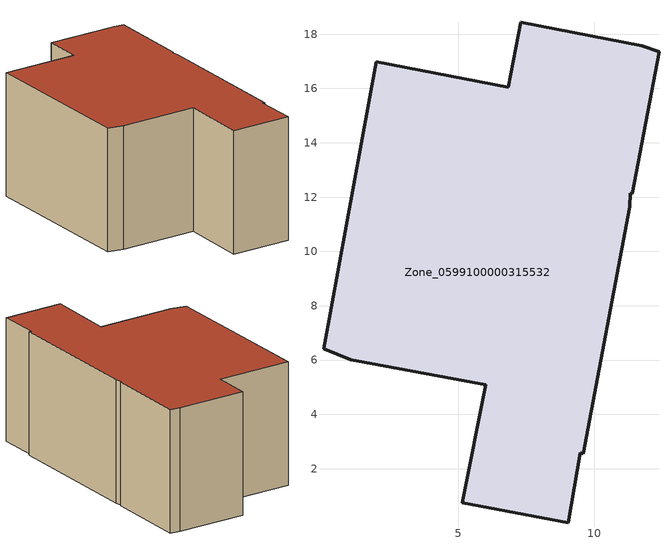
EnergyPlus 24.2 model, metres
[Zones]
Zone_0599100000315532
 floor ground (C_G): 11.41,12.12 11.34,12.13 11.32,11.65 9.6,2.55 9.49,2.59 9.04,0.01 5.14,0.75 6.02,5.08 1.04,6.01 0.04,6.42 1.98,16.99 6.84,16.04 7.3,18.43 11.76,17.57 12.39,17.35 z0
 wall outside (C_F): 6.84,16.04 1.98,16.99 0.04,6.42 1.04,6.01 6.02,5.08 5.14,0.75 9.04,0.01 9.49,2.59 9.6,2.55 11.32,11.65 11.34,12.13 11.41,12.12 12.39,17.35 11.76,17.57 7.3,18.43 6.84,16.04 z0:8.05
 roof outside (C_R): 11.34,12.13 11.41,12.12 12.39,17.35 11.76,17.57 7.3,18.43 6.84,16.04 1.98,16.99 0.04,6.42 1.04,6.01 6.02,5.08 5.14,0.75 9.04,0.01 9.49,2.59 9.6,2.55 11.32,11.65 z8.05
[BUILDING]
Pand.0599100000315532: North Axis=0; Terrain=City; Loads Convergence Tolerance Value=0.04; Temperature Convergence Tolerance Value=0.4; Solar Distribution=FullExterior; Maximum Number of Warmup Days=25; Minimum Number of Warmup Days=1
[Site:Location]
Rotterdam.The.Hague.AP_ZH_NLD Design_Conditions: Latitude=51.96; Longitude=4.45; Time Zone=1; Elevation=-4.5
[SITE:GROUNDTEMPERATURE:BUILDINGSURFACE]
18, 18, 18, 18, 18, 18, 18, 18, 18, 18, 18, 18
[MATERIAL] Thermal Absorptance=0.9; Solar Absorptance=0.7; Visible Absorptance=0.7
Name | Roughness | Thickness | Conductivity | Density | Specific Heat
G.D.1992-2005 | MediumSmooth | 0.15 | 0.06 | 540 | 1210
F.D.1992-2005 | Rough | 0.3 | 0.12 | 1920 | 840
R.D.1992-2005 | MediumRough | 0.2 | 0.08 | 1500 | 1000
[CONSTRUCTION]
C_G: G.D.1992-2005
C_F: F.D.1992-2005
C_R: R.D.1992-2005
[ZONE]
Zone_0599100000315532: Type=1; Multiplier=1; Ceiling Height=Autocalculate; Volume=Autocalculate; Floor Area=autocalculate; Part of Total Floor Area=Yes
[ZONEINFILTRATION:DESIGNFLOWRATE]
Infil_Zone_0599100000315532: Zone or ZoneList or Space or SpaceList=Zone_0599100000315532; Schedule=AlwaysOn; Design Flow Rate Calculation Method=Flow/Area; Flow Rate per Floor Area=0.0021; Constant Term Coefficient=1; Temperature Term Coefficient=0; Velocity Term Coefficient=0; Velocity Squared Term Coefficient=0
[HVACTEMPLATE:ZONE:IDEALLOADSAIRSYSTEM]
Zone_0599100000315532: Maximum Heating Supply Air Temperature=50; Minimum Cooling Supply Air Temperature=13; Maximum Heating Supply Air Humidity Ratio=0.0156; Minimum Cooling Supply Air Humidity Ratio=0.0077; Heating Limit=NoLimit; Cooling Limit=NoLimit; Dehumidification Control Type=ConstantSensibleHeatRatio; Cooling Sensible Heat Ratio=0.7; Dehumidification Setpoint=60; Humidification Control Type=None; Humidification Setpoint=30; Outdoor Air Method=None; Outdoor Air Flow Rate per Person=0.00944; Outdoor Air Flow Rate per Zone Floor Area=0; Outdoor Air Flow Rate per Zone=0; Demand Controlled Ventilation Type=None; Outdoor Air Economizer Type=NoEconomizer; Heat Recovery Type=None; Sensible Heat Recovery Effectiveness=0.7; Latent Heat Recovery Effectiveness=0.65
[ZONECONTROL:THERMOSTAT]
ThermostatControl_Zone_0599100000315532: Zone or ZoneList=Zone_0599100000315532; Control Type Schedule=DualSetpointControlType; Control 1=Thermostat_Zone_0599100000315532; Temperature Difference Between Cutout And Setpoint=0
[THERMOSTATSETPOINT:DUALSETPOINT]
Thermostat_Zone_0599100000315532: Heating Setpoint Temperature Schedule=HeatingSetpoint_Zone_0599100000315532; Cooling Setpoint Temperature Schedule=CoolingSetpoint_Zone_0599100000315532
[SCHEDULE:COMPACT]
HeatingSetpoint_Zone_0599100000315532: Through: 12/31, For: AllDays, Until: 24:00, 21
CoolingSetpoint_Zone_0599100000315532: Through: 12/31, For: AllDays, Until: 24:00, 24
DualSetpointControlType: Through: 12/31, For: AllDays, Until: 24:00, 4
AlwaysOn: Through: 12/31, For: AllDays, Until: 24:00, 1
